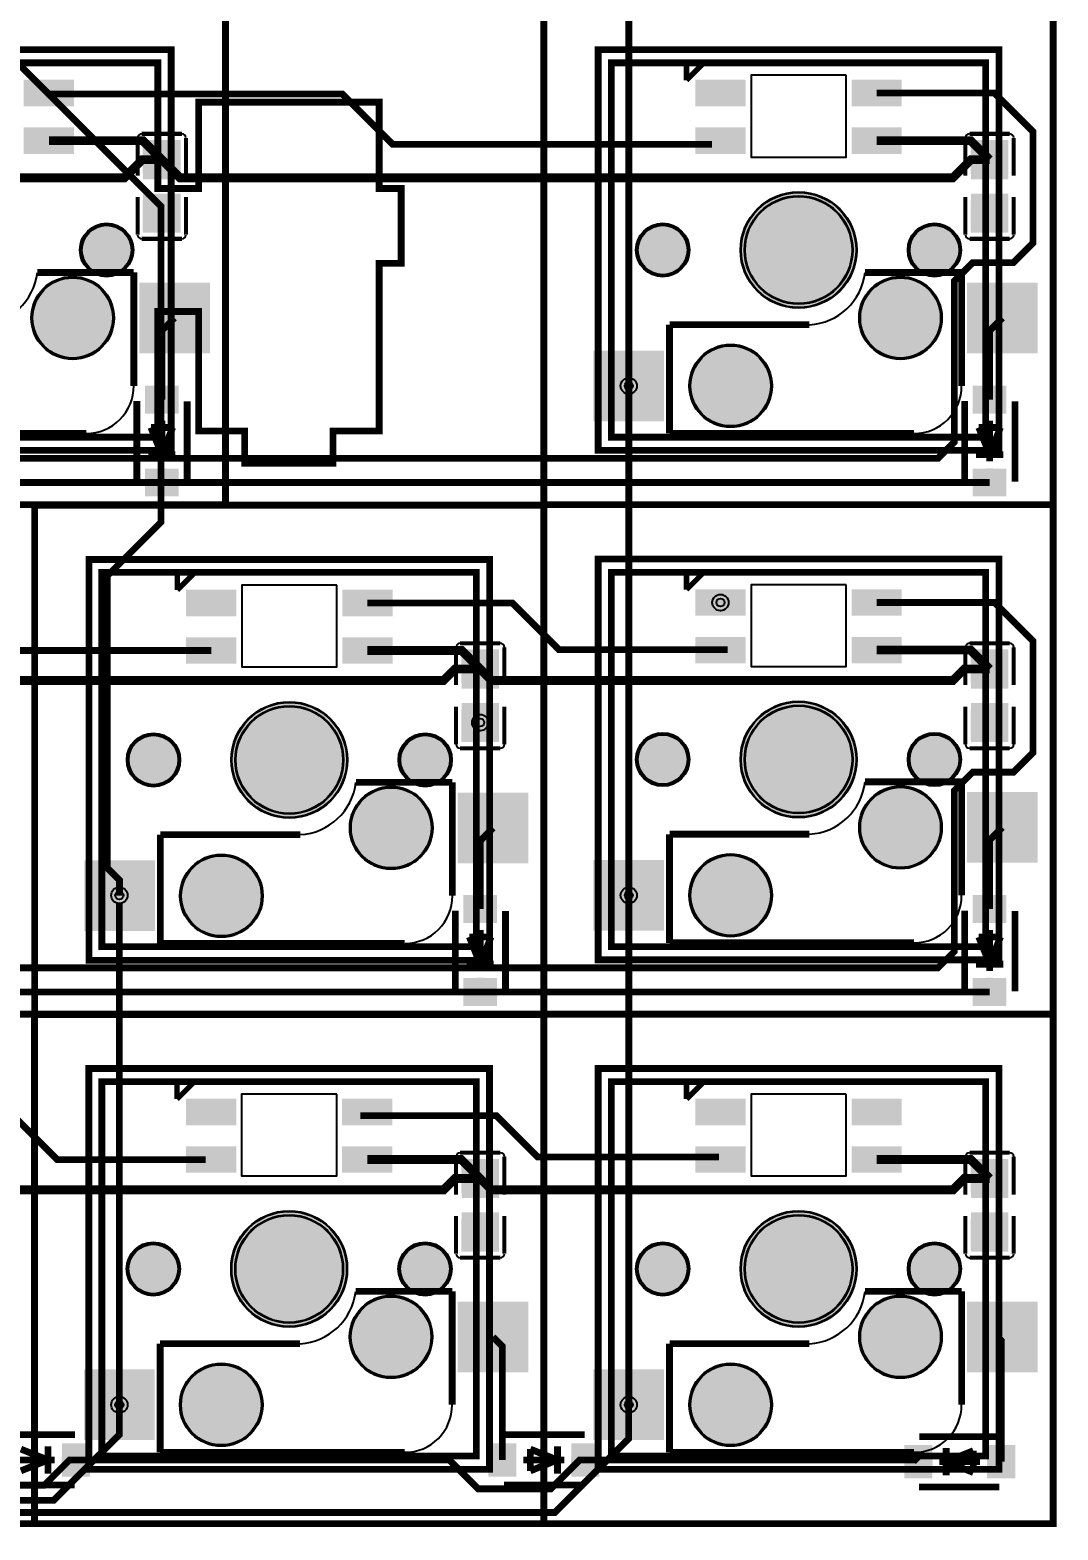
# Model space of a CAD drawing. Header units: millimetres. Extents: x 5 to 310, y -122 to -25.
# Drawn here: x 271.3 to 309.7, y -121.7 to -65.6 of the extents above; entities that cross this region are included whole.
import ezdxf

# ---------------------------------------------------------------- set-up
doc = ezdxf.new("R2010")
doc.units = ezdxf.units.MM
for name, color, linetype, true_color in [('BoardOutLine', 6, 'Continuous', 0xff00ff), ('BottomLayer', 5, 'Continuous', 0x0000ff), ('BottomPasteMaskLayer', 7, 'Continuous', 0x800000), ('BottomSilkLayer', 7, 'Continuous', 0x66cc33), ('BottomSolderMaskLayer', 7, 'Continuous', 0xaa00ff), ('Document', 7, 'Continuous', 0xffffff), ('Hole', 7, 'Continuous', 0x222222), ('Multi-Layer', 7, 'Continuous', 0xc0c0c0), ('TopLayer', 1, 'Continuous', 0xff0000), ('TopSilkLayer', 7, 'Continuous', 0xffcc00), ('TopSolderMaskLayer', 7, 'Continuous', 0x800080)]:
    doc.layers.add(name, color=color, linetype=linetype, true_color=true_color)

msp = doc.modelspace()

# ---------------------------------------------------------------- hatches: boundary and pattern name
at = {"layer": 'BottomLayer'}
for points in [[(271.12, -67.507), (272.898, -67.507), (272.898, -68.396), (271.12, -68.396)], [(296.234, -67.507), (298.012, -67.507), (298.012, -68.396), (296.234, -68.396)], [(302.077, -67.507), (303.855, -67.507), (303.855, -68.396), (302.077, -68.396)], [(271.12, -69.285), (272.898, -69.285), (272.898, -70.174), (271.12, -70.174)], [(296.234, -69.285), (298.012, -69.285), (298.012, -70.174), (296.234, -70.174)], [(302.077, -69.285), (303.855, -69.285), (303.855, -70.174), (302.077, -70.174)], [(276.906, -71.144), (275.556, -71.144), (275.556, -69.734), (276.906, -69.734)], [(307.863, -71.144), (306.513, -71.144), (306.513, -69.734), (307.863, -69.734)], [(276.906, -71.734), (275.556, -71.734), (275.556, -73.144), (276.906, -73.144)], [(307.863, -71.734), (306.513, -71.734), (306.513, -73.144), (307.863, -73.144)], [(275.438, -75.09), (277.978, -75.09), (277.978, -77.63), (275.438, -77.63)], [(306.395, -75.09), (308.935, -75.09), (308.935, -77.63), (306.395, -77.63)], [(292.424, -77.63), (294.964, -77.63), (294.964, -80.17), (292.424, -80.17)], [(276.831, -79.914), (276.831, -78.914), (275.631, -78.914), (275.631, -79.914)], [(307.788, -79.914), (307.788, -78.914), (306.588, -78.914), (306.588, -79.914)], [(276.831, -83.014), (276.831, -82.014), (275.631, -82.014), (275.631, -83.014)], [(307.788, -83.014), (307.788, -82.014), (306.588, -82.014), (306.588, -83.014)], [(277.191, -86.574), (278.969, -86.574), (278.969, -87.463), (277.191, -87.463)], [(283.033, -86.574), (284.811, -86.574), (284.811, -87.463), (283.033, -87.463)], [(296.234, -86.557), (298.012, -86.557), (298.012, -87.446), (296.234, -87.446)], [(302.077, -86.557), (303.855, -86.557), (303.855, -87.446), (302.077, -87.446)], [(277.191, -88.352), (278.969, -88.352), (278.969, -89.241), (277.191, -89.241)], [(283.033, -88.352), (284.811, -88.352), (284.811, -89.241), (283.033, -89.241)], [(296.234, -88.335), (298.012, -88.335), (298.012, -89.224), (296.234, -89.224)], [(302.077, -88.335), (303.855, -88.335), (303.855, -89.224), (302.077, -89.224)], [(288.813, -90.195), (287.463, -90.195), (287.463, -88.785), (288.813, -88.785)], [(307.863, -90.195), (306.513, -90.195), (306.513, -88.785), (307.863, -88.785)], [(288.813, -90.785), (287.463, -90.785), (287.463, -92.195), (288.813, -92.195)], [(307.863, -90.785), (306.513, -90.785), (306.513, -92.195), (307.863, -92.195)], [(287.351, -94.158), (289.891, -94.158), (289.891, -96.698), (287.351, -96.698)], [(306.395, -94.141), (308.935, -94.141), (308.935, -96.681), (306.395, -96.681)], [(273.381, -96.698), (275.921, -96.698), (275.921, -99.238), (273.381, -99.238)], [(292.424, -96.681), (294.964, -96.681), (294.964, -99.221), (292.424, -99.221)], [(288.738, -98.965), (288.738, -97.965), (287.538, -97.965), (287.538, -98.965)], [(307.788, -98.965), (307.788, -97.965), (306.588, -97.965), (306.588, -98.965)], [(288.738, -102.065), (288.738, -101.065), (287.538, -101.065), (287.538, -102.065)], [(307.788, -102.065), (307.788, -101.065), (306.588, -101.065), (306.588, -102.065)], [(277.184, -105.608), (278.962, -105.608), (278.962, -106.497), (277.184, -106.497)], [(283.026, -105.608), (284.804, -105.608), (284.804, -106.497), (283.026, -106.497)], [(296.234, -105.608), (298.012, -105.608), (298.012, -106.497), (296.234, -106.497)], [(302.077, -105.608), (303.855, -105.608), (303.855, -106.497), (302.077, -106.497)], [(277.184, -107.386), (278.962, -107.386), (278.962, -108.275), (277.184, -108.275)], [(283.026, -107.386), (284.804, -107.386), (284.804, -108.275), (283.026, -108.275)], [(296.234, -107.386), (298.012, -107.386), (298.012, -108.275), (296.234, -108.275)], [(302.077, -107.386), (303.855, -107.386), (303.855, -108.275), (302.077, -108.275)], [(288.813, -109.245), (287.463, -109.245), (287.463, -107.835), (288.813, -107.835)], [(307.863, -109.245), (306.513, -109.245), (306.513, -107.835), (307.863, -107.835)], [(288.813, -109.835), (287.463, -109.835), (287.463, -111.245), (288.813, -111.245)], [(307.863, -109.835), (306.513, -109.835), (306.513, -111.245), (307.863, -111.245)], [(287.344, -113.191), (289.884, -113.191), (289.884, -115.731), (287.344, -115.731)], [(306.395, -113.191), (308.935, -113.191), (308.935, -115.731), (306.395, -115.731)], [(273.374, -115.731), (275.914, -115.731), (275.914, -118.271), (273.374, -118.271)], [(292.424, -115.731), (294.964, -115.731), (294.964, -118.271), (292.424, -118.271)], [(273.519, -118.465), (272.519, -118.465), (272.519, -119.665), (273.519, -119.665)], [(289.469, -118.465), (288.469, -118.465), (288.469, -119.665), (289.469, -119.665)], [(292.569, -118.465), (291.569, -118.465), (291.569, -119.665), (292.569, -119.665)], [(304.021, -119.726), (305.021, -119.726), (305.021, -118.526), (304.021, -118.526)], [(307.121, -119.726), (308.121, -119.726), (308.121, -118.526), (307.121, -118.526)]]:
    msp.add_hatch(color=256, dxfattribs=at).paths.add_polyline_path(points)
at = {"layer": 'BottomPasteMaskLayer'}
for points in [[(271.12, -67.507), (272.898, -67.507), (272.898, -68.396), (271.12, -68.396)], [(296.234, -67.507), (298.012, -67.507), (298.012, -68.396), (296.234, -68.396)], [(302.077, -67.507), (303.855, -67.507), (303.855, -68.396), (302.077, -68.396)], [(271.12, -69.285), (272.898, -69.285), (272.898, -70.174), (271.12, -70.174)], [(296.234, -69.285), (298.012, -69.285), (298.012, -70.174), (296.234, -70.174)], [(302.077, -69.285), (303.855, -69.285), (303.855, -70.174), (302.077, -70.174)], [(276.851, -69.764), (275.571, -69.764), (275.521, -69.814), (275.521, -70.964), (275.571, -71.014), (275.981, -71.019), (275.981, -70.569), (276.431, -70.569), (276.431, -71.009), (276.851, -71.014), (276.901, -70.964), (276.901, -69.814)], [(307.808, -69.764), (306.528, -69.764), (306.478, -69.814), (306.478, -70.964), (306.528, -71.014), (306.938, -71.019), (306.938, -70.569), (307.388, -70.569), (307.388, -71.009), (307.808, -71.014), (307.858, -70.964), (307.858, -69.814)], [(276.851, -71.914), (276.431, -71.914), (276.431, -72.359), (275.981, -72.359), (275.981, -71.919), (275.571, -71.914), (275.521, -71.964), (275.521, -73.114), (275.571, -73.164), (276.851, -73.164), (276.901, -73.114), (276.901, -71.964)], [(307.808, -71.914), (307.388, -71.914), (307.388, -72.359), (306.938, -72.359), (306.938, -71.919), (306.528, -71.914), (306.478, -71.964), (306.478, -73.114), (306.528, -73.164), (307.808, -73.164), (307.858, -73.114), (307.858, -71.964)], [(275.438, -75.09), (277.978, -75.09), (277.978, -77.63), (275.438, -77.63)], [(306.395, -75.09), (308.935, -75.09), (308.935, -77.63), (306.395, -77.63)], [(292.424, -77.63), (294.964, -77.63), (294.964, -80.17), (292.424, -80.17)], [(276.831, -79.914), (276.831, -78.914), (275.631, -78.914), (275.631, -79.914)], [(307.788, -79.914), (307.788, -78.914), (306.588, -78.914), (306.588, -79.914)], [(276.831, -83.014), (276.831, -82.014), (275.631, -82.014), (275.631, -83.014)], [(307.788, -83.014), (307.788, -82.014), (306.588, -82.014), (306.588, -83.014)], [(277.191, -86.574), (278.969, -86.574), (278.969, -87.463), (277.191, -87.463)], [(283.033, -86.574), (284.811, -86.574), (284.811, -87.463), (283.033, -87.463)], [(296.234, -86.557), (298.012, -86.557), (298.012, -87.446), (296.234, -87.446)], [(302.077, -86.557), (303.855, -86.557), (303.855, -87.446), (302.077, -87.446)], [(277.191, -88.352), (278.969, -88.352), (278.969, -89.241), (277.191, -89.241)], [(283.033, -88.352), (284.811, -88.352), (284.811, -89.241), (283.033, -89.241)], [(296.234, -88.335), (298.012, -88.335), (298.012, -89.224), (296.234, -89.224)], [(302.077, -88.335), (303.855, -88.335), (303.855, -89.224), (302.077, -89.224)], [(288.758, -88.815), (287.478, -88.815), (287.428, -88.865), (287.428, -90.015), (287.478, -90.065), (287.888, -90.07), (287.888, -89.62), (288.338, -89.62), (288.338, -90.06), (288.758, -90.065), (288.808, -90.015), (288.808, -88.865)], [(307.808, -88.815), (306.528, -88.815), (306.478, -88.865), (306.478, -90.015), (306.528, -90.065), (306.938, -90.07), (306.938, -89.62), (307.388, -89.62), (307.388, -90.06), (307.808, -90.065), (307.858, -90.015), (307.858, -88.865)], [(288.758, -90.965), (288.338, -90.965), (288.338, -91.41), (287.888, -91.41), (287.888, -90.97), (287.478, -90.965), (287.428, -91.015), (287.428, -92.165), (287.478, -92.215), (288.758, -92.215), (288.808, -92.165), (288.808, -91.015)], [(307.808, -90.965), (307.388, -90.965), (307.388, -91.41), (306.938, -91.41), (306.938, -90.97), (306.528, -90.965), (306.478, -91.015), (306.478, -92.165), (306.528, -92.215), (307.808, -92.215), (307.858, -92.165), (307.858, -91.015)], [(287.351, -94.158), (289.891, -94.158), (289.891, -96.698), (287.351, -96.698)], [(306.395, -94.141), (308.935, -94.141), (308.935, -96.681), (306.395, -96.681)], [(273.381, -96.698), (275.921, -96.698), (275.921, -99.238), (273.381, -99.238)], [(292.424, -96.681), (294.964, -96.681), (294.964, -99.221), (292.424, -99.221)], [(288.738, -98.965), (288.738, -97.965), (287.538, -97.965), (287.538, -98.965)], [(307.788, -98.965), (307.788, -97.965), (306.588, -97.965), (306.588, -98.965)], [(288.738, -102.065), (288.738, -101.065), (287.538, -101.065), (287.538, -102.065)], [(307.788, -102.065), (307.788, -101.065), (306.588, -101.065), (306.588, -102.065)], [(277.184, -105.608), (278.962, -105.608), (278.962, -106.497), (277.184, -106.497)], [(283.026, -105.608), (284.804, -105.608), (284.804, -106.497), (283.026, -106.497)], [(296.234, -105.608), (298.012, -105.608), (298.012, -106.497), (296.234, -106.497)], [(302.077, -105.608), (303.855, -105.608), (303.855, -106.497), (302.077, -106.497)], [(277.184, -107.386), (278.962, -107.386), (278.962, -108.275), (277.184, -108.275)], [(283.026, -107.386), (284.804, -107.386), (284.804, -108.275), (283.026, -108.275)], [(296.234, -107.386), (298.012, -107.386), (298.012, -108.275), (296.234, -108.275)], [(302.077, -107.386), (303.855, -107.386), (303.855, -108.275), (302.077, -108.275)], [(288.758, -107.865), (287.478, -107.865), (287.428, -107.915), (287.428, -109.065), (287.478, -109.115), (287.888, -109.12), (287.888, -108.67), (288.338, -108.67), (288.338, -109.11), (288.758, -109.115), (288.808, -109.065), (288.808, -107.915)], [(307.808, -107.865), (306.528, -107.865), (306.478, -107.915), (306.478, -109.065), (306.528, -109.115), (306.938, -109.12), (306.938, -108.67), (307.388, -108.67), (307.388, -109.11), (307.808, -109.115), (307.858, -109.065), (307.858, -107.915)], [(288.758, -110.015), (288.338, -110.015), (288.338, -110.46), (287.888, -110.46), (287.888, -110.02), (287.478, -110.015), (287.428, -110.065), (287.428, -111.215), (287.478, -111.265), (288.758, -111.265), (288.808, -111.215), (288.808, -110.065)], [(307.808, -110.015), (307.388, -110.015), (307.388, -110.46), (306.938, -110.46), (306.938, -110.02), (306.528, -110.015), (306.478, -110.065), (306.478, -111.215), (306.528, -111.265), (307.808, -111.265), (307.858, -111.215), (307.858, -110.065)], [(287.344, -113.191), (289.884, -113.191), (289.884, -115.731), (287.344, -115.731)], [(306.395, -113.191), (308.935, -113.191), (308.935, -115.731), (306.395, -115.731)], [(273.374, -115.731), (275.914, -115.731), (275.914, -118.271), (273.374, -118.271)], [(292.424, -115.731), (294.964, -115.731), (294.964, -118.271), (292.424, -118.271)], [(273.519, -118.465), (272.519, -118.465), (272.519, -119.665), (273.519, -119.665)], [(289.469, -118.465), (288.469, -118.465), (288.469, -119.665), (289.469, -119.665)], [(292.569, -118.465), (291.569, -118.465), (291.569, -119.665), (292.569, -119.665)], [(304.021, -119.726), (305.021, -119.726), (305.021, -118.526), (304.021, -118.526)], [(307.121, -119.726), (308.121, -119.726), (308.121, -118.526), (307.121, -118.526)]]:
    msp.add_hatch(color=256, dxfattribs=at).paths.add_polyline_path(points)
at = {"layer": 'BottomSolderMaskLayer'}
for points in [[(271.069, -67.456), (272.948, -67.456), (272.948, -68.447), (271.069, -68.447)], [(296.184, -67.456), (298.063, -67.456), (298.063, -68.447), (296.184, -68.447)], [(302.026, -67.456), (303.905, -67.456), (303.905, -68.447), (302.026, -68.447)], [(271.069, -69.234), (272.948, -69.234), (272.948, -70.225), (271.069, -70.225)], [(296.184, -69.234), (298.063, -69.234), (298.063, -70.225), (296.184, -70.225)], [(302.026, -69.234), (303.905, -69.234), (303.905, -70.225), (302.026, -70.225)], [(276.931, -71.171), (275.532, -71.171), (275.532, -69.708), (276.931, -69.708)], [(307.888, -71.171), (306.489, -71.171), (306.489, -69.708), (307.888, -69.708)], [(276.931, -71.708), (275.532, -71.708), (275.532, -73.171), (276.931, -73.171)], [(297.869, -73.82, 1), (302.22, -73.82, 1)], [(307.888, -71.708), (306.489, -71.708), (306.489, -73.171), (307.888, -73.171)], [(273.167, -73.82, 1), (275.168, -73.82, 1)], [(293.964, -73.82, 1), (295.965, -73.82, 1)], [(304.124, -73.82, 1), (306.125, -73.82, 1)], [(271.347, -76.36, 1), (274.448, -76.36, 1)], [(275.387, -75.04), (278.028, -75.04), (278.028, -77.681), (275.387, -77.681)], [(302.304, -76.36, 1), (305.405, -76.36, 1)], [(306.344, -75.04), (308.985, -75.04), (308.985, -77.681), (306.344, -77.681)], [(295.954, -78.9, 1), (299.055, -78.9, 1)], [(292.374, -77.58), (295.015, -77.58), (295.015, -80.221), (292.374, -80.221)], [(276.862, -79.936), (276.862, -78.893), (275.601, -78.893), (275.601, -79.936)], [(307.819, -79.936), (307.819, -78.893), (306.558, -78.893), (306.558, -79.936)], [(276.862, -83.035), (276.862, -81.993), (275.601, -81.993), (275.601, -83.035)], [(307.819, -83.035), (307.819, -81.993), (306.558, -81.993), (306.558, -83.035)], [(277.14, -86.524), (279.02, -86.524), (279.02, -87.514), (277.14, -87.514)], [(282.982, -86.524), (284.862, -86.524), (284.862, -87.514), (282.982, -87.514)], [(296.184, -86.507), (298.063, -86.507), (298.063, -87.497), (296.184, -87.497)], [(302.026, -86.507), (303.905, -86.507), (303.905, -87.497), (302.026, -87.497)], [(277.14, -88.302), (279.02, -88.302), (279.02, -89.292), (277.14, -89.292)], [(282.982, -88.302), (284.862, -88.302), (284.862, -89.292), (282.982, -89.292)], [(296.184, -88.285), (298.063, -88.285), (298.063, -89.275), (296.184, -89.275)], [(302.026, -88.285), (303.905, -88.285), (303.905, -89.275), (302.026, -89.275)], [(288.837, -90.221), (287.439, -90.221), (287.439, -88.758), (288.837, -88.758)], [(307.888, -90.221), (306.489, -90.221), (306.489, -88.758), (307.888, -88.758)], [(278.825, -92.888, 1), (283.176, -92.888, 1)], [(288.837, -90.758), (287.439, -90.758), (287.439, -92.221), (288.837, -92.221)], [(297.869, -92.871, 1), (302.22, -92.871, 1)], [(307.888, -90.758), (306.489, -90.758), (306.489, -92.221), (307.888, -92.221)], [(274.92, -92.888, 1), (276.921, -92.888, 1)], [(285.08, -92.888, 1), (287.081, -92.888, 1)], [(293.964, -92.871, 1), (295.965, -92.871, 1)], [(304.124, -92.871, 1), (306.125, -92.871, 1)], [(283.26, -95.428, 1), (286.361, -95.428, 1)], [(287.3, -94.107), (289.942, -94.107), (289.942, -96.749), (287.3, -96.749)], [(302.304, -95.411, 1), (305.405, -95.411, 1)], [(306.344, -94.09), (308.985, -94.09), (308.985, -96.732), (306.344, -96.732)], [(276.91, -97.968, 1), (280.011, -97.968, 1)], [(295.954, -97.951, 1), (299.055, -97.951, 1)], [(273.33, -96.647), (275.972, -96.647), (275.972, -99.289), (273.33, -99.289)], [(292.374, -96.63), (295.015, -96.63), (295.015, -99.272), (292.374, -99.272)], [(288.768, -98.986), (288.768, -97.944), (287.507, -97.944), (287.507, -98.986)], [(307.819, -98.986), (307.819, -97.944), (306.558, -97.944), (306.558, -98.986)], [(288.768, -102.086), (288.768, -101.044), (287.507, -101.044), (287.507, -102.086)], [(307.819, -102.086), (307.819, -101.044), (306.558, -101.044), (306.558, -102.086)], [(277.133, -105.557), (279.013, -105.557), (279.013, -106.548), (277.133, -106.548)], [(282.975, -105.557), (284.855, -105.557), (284.855, -106.548), (282.975, -106.548)], [(296.184, -105.557), (298.063, -105.557), (298.063, -106.548), (296.184, -106.548)], [(302.026, -105.557), (303.905, -105.557), (303.905, -106.548), (302.026, -106.548)], [(277.133, -107.335), (279.013, -107.335), (279.013, -108.326), (277.133, -108.326)], [(282.975, -107.335), (284.855, -107.335), (284.855, -108.326), (282.975, -108.326)], [(296.184, -107.335), (298.063, -107.335), (298.063, -108.326), (296.184, -108.326)], [(302.026, -107.335), (303.905, -107.335), (303.905, -108.326), (302.026, -108.326)], [(288.837, -109.272), (287.439, -109.272), (287.439, -107.808), (288.837, -107.808)], [(307.888, -109.272), (306.489, -109.272), (306.489, -107.808), (307.888, -107.808)], [(278.819, -111.921, 1), (283.17, -111.921, 1)], [(288.837, -109.809), (287.439, -109.809), (287.439, -111.272), (288.837, -111.272)], [(297.869, -111.921, 1), (302.22, -111.921, 1)], [(307.888, -109.809), (306.489, -109.809), (306.489, -111.272), (307.888, -111.272)], [(274.914, -111.921, 1), (276.915, -111.921, 1)], [(285.074, -111.921, 1), (287.075, -111.921, 1)], [(293.964, -111.921, 1), (295.965, -111.921, 1)], [(304.124, -111.921, 1), (306.125, -111.921, 1)], [(283.254, -114.461, 1), (286.355, -114.461, 1)], [(287.293, -113.141), (289.935, -113.141), (289.935, -115.782), (287.293, -115.782)], [(302.304, -114.461, 1), (305.405, -114.461, 1)], [(306.344, -113.141), (308.985, -113.141), (308.985, -115.782), (306.344, -115.782)], [(276.904, -117.001, 1), (280.005, -117.001, 1)], [(295.954, -117.001, 1), (299.055, -117.001, 1)], [(273.323, -115.681), (275.965, -115.681), (275.965, -118.322), (273.323, -118.322)], [(292.374, -115.681), (295.015, -115.681), (295.015, -118.322), (292.374, -118.322)], [(273.544, -118.44), (272.493, -118.44), (272.493, -119.691), (273.544, -119.691)], [(289.495, -118.44), (288.444, -118.44), (288.444, -119.691), (289.495, -119.691)], [(292.595, -118.44), (291.544, -118.44), (291.544, -119.691), (292.595, -119.691)], [(303.995, -119.752), (305.046, -119.752), (305.046, -118.501), (303.995, -118.501)], [(307.095, -119.752), (308.146, -119.752), (308.146, -118.501), (307.095, -118.501)]]:
    msp.add_hatch(color=256, dxfattribs=at).paths.add_polyline_path(points)
at = {"layer": 'Document'}
for points in [[(276.358, -79.821), (276.358, -78.932), (276.104, -78.932), (276.104, -79.821)], [(307.315, -79.821), (307.315, -78.932), (307.061, -78.932), (307.061, -79.821)], [(275.795, -79.493), (276.684, -79.493), (276.684, -79.239), (275.795, -79.239)], [(306.752, -79.493), (307.641, -79.493), (307.641, -79.239), (306.752, -79.239)], [(276.358, -82.869), (276.358, -81.98), (276.104, -81.98), (276.104, -82.869)], [(307.315, -82.869), (307.315, -81.98), (307.061, -81.98), (307.061, -82.869)], [(288.265, -98.872), (288.265, -97.983), (288.011, -97.983), (288.011, -98.872)], [(307.315, -98.872), (307.315, -97.983), (307.061, -97.983), (307.061, -98.872)], [(287.702, -98.543), (288.591, -98.543), (288.591, -98.289), (287.702, -98.289)], [(306.752, -98.543), (307.641, -98.543), (307.641, -98.289), (306.752, -98.289)], [(288.265, -101.92), (288.265, -101.031), (288.011, -101.031), (288.011, -101.92)], [(307.315, -101.92), (307.315, -101.031), (307.061, -101.031), (307.061, -101.92)], [(289.048, -119.502), (289.048, -118.613), (288.794, -118.613), (288.794, -119.502)], [(307.542, -118.69), (307.542, -119.579), (307.796, -119.579), (307.796, -118.69)], [(273.374, -118.938), (272.485, -118.938), (272.485, -119.192), (273.374, -119.192)], [(289.376, -118.938), (288.487, -118.938), (288.487, -119.192), (289.376, -119.192)], [(292.424, -118.938), (291.535, -118.938), (291.535, -119.192), (292.424, -119.192)], [(304.166, -119.253), (305.055, -119.253), (305.055, -118.999), (304.166, -118.999)], [(307.214, -119.253), (308.103, -119.253), (308.103, -118.999), (307.214, -118.999)]]:
    msp.add_hatch(color=256, dxfattribs=at).paths.add_polyline_path(points)
at = {"layer": 'Multi-Layer'}
for points in [[(297.894, -73.82, 1), (302.194, -73.82, 1)], [(273.193, -73.82, 1), (275.143, -73.82, 1)], [(293.989, -73.82, 1), (295.939, -73.82, 1)], [(304.149, -73.82, 1), (306.099, -73.82, 1)], [(271.373, -76.36, 1), (274.423, -76.36, 1)], [(302.329, -76.36, 1), (305.379, -76.36, 1)], [(295.979, -78.9, 1), (299.029, -78.9, 1)], [(278.851, -92.888, 1), (283.151, -92.888, 1)], [(297.894, -92.871, 1), (302.194, -92.871, 1)], [(274.946, -92.888, 1), (276.896, -92.888, 1)], [(285.106, -92.888, 1), (287.056, -92.888, 1)], [(293.989, -92.871, 1), (295.939, -92.871, 1)], [(304.149, -92.871, 1), (306.099, -92.871, 1)], [(283.286, -95.428, 1), (286.336, -95.428, 1)], [(302.329, -95.411, 1), (305.379, -95.411, 1)], [(276.936, -97.968, 1), (279.986, -97.968, 1)], [(295.979, -97.951, 1), (299.029, -97.951, 1)], [(278.844, -111.921, 1), (283.144, -111.921, 1)], [(297.894, -111.921, 1), (302.194, -111.921, 1)], [(274.939, -111.921, 1), (276.889, -111.921, 1)], [(285.099, -111.921, 1), (287.049, -111.921, 1)], [(293.989, -111.921, 1), (295.939, -111.921, 1)], [(304.149, -111.921, 1), (306.099, -111.921, 1)], [(283.279, -114.461, 1), (286.329, -114.461, 1)], [(302.329, -114.461, 1), (305.379, -114.461, 1)], [(276.929, -117.001, 1), (279.979, -117.001, 1)], [(295.979, -117.001, 1), (299.029, -117.001, 1)]]:
    msp.add_hatch(color=256, dxfattribs=at).paths.add_polyline_path(points)
at = {"layer": 'TopSolderMaskLayer'}
for points in [[(297.869, -73.82, 1), (302.22, -73.82, 1)], [(273.167, -73.82, 1), (275.168, -73.82, 1)], [(293.964, -73.82, 1), (295.965, -73.82, 1)], [(304.124, -73.82, 1), (306.125, -73.82, 1)], [(271.347, -76.36, 1), (274.448, -76.36, 1)], [(302.304, -76.36, 1), (305.405, -76.36, 1)], [(295.954, -78.9, 1), (299.055, -78.9, 1)], [(278.825, -92.888, 1), (283.176, -92.888, 1)], [(297.869, -92.871, 1), (302.22, -92.871, 1)], [(274.92, -92.888, 1), (276.921, -92.888, 1)], [(285.08, -92.888, 1), (287.081, -92.888, 1)], [(293.964, -92.871, 1), (295.965, -92.871, 1)], [(304.124, -92.871, 1), (306.125, -92.871, 1)], [(283.26, -95.428, 1), (286.361, -95.428, 1)], [(302.304, -95.411, 1), (305.405, -95.411, 1)], [(276.91, -97.968, 1), (280.011, -97.968, 1)], [(295.954, -97.951, 1), (299.055, -97.951, 1)], [(278.819, -111.921, 1), (283.17, -111.921, 1)], [(297.869, -111.921, 1), (302.22, -111.921, 1)], [(274.914, -111.921, 1), (276.915, -111.921, 1)], [(285.074, -111.921, 1), (287.075, -111.921, 1)], [(293.964, -111.921, 1), (295.965, -111.921, 1)], [(304.124, -111.921, 1), (306.125, -111.921, 1)], [(283.254, -114.461, 1), (286.355, -114.461, 1)], [(302.304, -114.461, 1), (305.405, -114.461, 1)], [(276.904, -117.001, 1), (280.005, -117.001, 1)], [(295.954, -117.001, 1), (299.055, -117.001, 1)]]:
    msp.add_hatch(color=256, dxfattribs=at).paths.add_polyline_path(points)

# ---------------------------------------------------------------- linework, layer by layer
at = {"layer": 'BoardOutLine', "const_width": 0.254}
msp.add_lwpolyline([(4.766, -26.196), (309.566, -26.196), (309.566, -121.445), (4.766, -121.445), (4.766, -26.196)], close=True, dxfattribs=at)
at = {"layer": 'BottomLayer'}
for points, const_width in [([(296.812, -69.868), (284.864, -69.868), (282.982, -67.986), (271.928, -67.986)], 0.254), ([(302.964, -67.951), (307.371, -67.951), (308.814, -69.394), (308.814, -73.559), (308.077, -74.296), (306.553, -74.296), (305.867, -74.982), (305.867, -81.002), (305.258, -81.611), (280.696, -81.611)], 0.254), ([(276.231, -70.439), (275.522, -69.729), (272.009, -69.729)], 0.33), ([(307.188, -70.439), (306.479, -69.729), (302.965, -69.729)], 0.33), ([(245.274, -70.439), (245.955, -71.12), (274.829, -71.12), (275.509, -70.439), (276.231, -70.439)], 0.33), ([(276.231, -70.439), (276.912, -71.12), (305.817, -71.12), (306.498, -70.439), (307.188, -70.439)], 0.33), ([(276.708, -76.36), (276.231, -76.837), (276.231, -79.415)], 0.254), ([(307.664, -76.36), (307.188, -76.836), (307.188, -79.415)], 0.254), ([(280.696, -81.611), (280.696, -81.611), (22.454, -81.611)], 0.254), ([(28.576, -82.514), (28.576, -82.514), (307.188, -82.514)], 0.254), ([(302.964, -87.002), (307.371, -87.002), (308.814, -88.444), (308.814, -92.61), (308.077, -93.346), (306.553, -93.346), (305.867, -94.032), (305.867, -100.052), (305.258, -100.662), (280.696, -100.662)], 0.254), ([(297.389, -88.766), (291.087, -88.766), (289.341, -87.019), (283.922, -87.019)], 0.254), ([(278.08, -88.797), (267.789, -88.797), (266.109, -87.117), (257.689, -87.117)], 0.254), ([(307.188, -89.49), (306.479, -88.78), (302.965, -88.78)], 0.33), ([(288.138, -89.49), (287.445, -88.797), (283.922, -88.797)], 0.33), ([(261.944, -89.49), (262.37, -89.916), (286.767, -89.916), (287.193, -89.49), (288.138, -89.49)], 0.33), ([(288.138, -89.49), (288.564, -89.916), (305.817, -89.916), (306.243, -89.49), (307.188, -89.49)], 0.33), ([(288.621, -95.428), (288.138, -95.911), (288.138, -98.465)], 0.254), ([(307.664, -95.411), (307.188, -95.887), (307.188, -98.465)], 0.254), ([(280.696, -100.66), (12.723, -100.66), (10.592, -102.794), (10.592, -106.604), (11.862, -107.874), (11.905, -107.831), (13.749, -107.831)], 0.254), ([(307.188, -101.565), (307.188, -101.565), (33.338, -101.565)], 0.254), ([(277.871, -107.833), (272.322, -107.833), (270.676, -106.187), (264.89, -106.187)], 0.254), ([(297.064, -107.739), (290.29, -107.739), (288.738, -106.187), (283.658, -106.187)], 0.254), ([(288.138, -108.54), (287.428, -107.83), (283.915, -107.83)], 0.33), ([(307.188, -108.54), (306.479, -107.83), (302.965, -107.83)], 0.33), ([(269.088, -108.54), (269.514, -108.966), (286.767, -108.966), (287.193, -108.54), (288.138, -108.54)], 0.33), ([(288.138, -108.54), (288.564, -108.966), (305.817, -108.966), (306.243, -108.54), (307.188, -108.54)], 0.33), ([(288.614, -114.461), (288.969, -114.816), (288.969, -119.065)], 0.254), ([(307.664, -114.461), (307.62, -114.505), (307.62, -119.126)], 0.254), ([(269.088, -120.015), (271.831, -120.015), (272.781, -119.065), (273.02, -119.065)], 0.254), ([(273.019, -119.065), (286.985, -119.065), (288.062, -120.142), (290.78, -120.142), (291.857, -119.065), (292.069, -119.065)], 0.254), ([(304.521, -119.126), (304.46, -119.065), (292.069, -119.065)], 0.254)]:
    msp.add_lwpolyline(points, dxfattribs=dict(at, const_width=const_width))
at = {"layer": 'BottomSilkLayer'}
for points, const_width in [([(295.853, -67.47), (295.853, -67.47), (296.488, -66.835)], 0.2), ([(295.853, -66.835), (295.853, -66.835), (296.488, -66.835)], 0.2), ([(295.853, -67.47), (295.853, -67.47), (295.853, -66.835)], 0.2), ([(275.328, -69.628), (275.328, -69.628), (275.328, -71.038)], 0.152), ([(276.983, -69.476), (276.983, -69.476), (275.48, -69.476)], 0.152), ([(277.135, -71.038), (277.135, -71.038), (277.135, -69.628)], 0.152), ([(306.285, -69.628), (306.285, -69.628), (306.285, -71.038)], 0.152), ([(307.94, -69.476), (307.94, -69.476), (306.437, -69.476)], 0.152), ([(308.092, -71.038), (308.092, -71.038), (308.092, -69.628)], 0.152), ([(275.328, -73.25), (275.328, -73.25), (275.328, -71.84)], 0.152), ([(277.135, -71.84), (277.135, -71.84), (277.135, -73.25)], 0.152), ([(306.285, -73.25), (306.285, -73.25), (306.285, -71.84)], 0.152), ([(308.092, -71.84), (308.092, -71.84), (308.092, -73.25)], 0.152), ([(276.983, -73.403), (276.983, -73.403), (275.48, -73.403)], 0.152), ([(307.94, -73.403), (307.94, -73.403), (306.437, -73.403)], 0.152), ([(275.298, -82.471), (275.298, -82.471), (275.298, -79.471)], 0.254), ([(277.178, -82.484), (277.178, -82.484), (277.178, -79.484)], 0.254), ([(306.255, -82.471), (306.255, -82.471), (306.255, -79.471)], 0.254), ([(308.135, -82.484), (308.135, -82.484), (308.135, -79.484)], 0.254), ([(276.231, -81.726), (276.231, -81.726), (276.231, -80.202)], 0.254), ([(307.188, -81.726), (307.188, -81.726), (307.188, -80.202)], 0.254), ([(275.825, -80.456), (275.825, -80.456), (276.231, -81.472)], 0.254), ([(276.638, -80.456), (276.638, -80.456), (275.825, -80.456)], 0.254), ([(276.231, -81.472), (276.231, -81.472), (276.638, -80.456)], 0.254), ([(306.782, -80.456), (306.782, -80.456), (307.188, -81.472)], 0.254), ([(307.595, -80.456), (307.595, -80.456), (306.782, -80.456)], 0.254), ([(307.188, -81.472), (307.188, -81.472), (307.595, -80.456)], 0.254), ([(276.739, -81.472), (276.739, -81.472), (275.723, -81.472)], 0.254), ([(307.696, -81.472), (307.696, -81.472), (306.68, -81.472)], 0.254), ([(276.81, -86.538), (276.81, -86.538), (277.445, -85.903)], 0.2), ([(276.81, -85.903), (276.81, -85.903), (277.445, -85.903)], 0.2), ([(276.81, -86.538), (276.81, -86.538), (276.81, -85.903)], 0.2), ([(295.853, -86.521), (295.853, -86.521), (296.488, -85.886)], 0.2), ([(295.853, -85.886), (295.853, -85.886), (296.488, -85.886)], 0.2), ([(295.853, -86.521), (295.853, -86.521), (295.853, -85.886)], 0.2), ([(287.234, -88.678), (287.234, -88.678), (287.234, -90.088)], 0.152), ([(288.889, -88.526), (288.889, -88.526), (287.387, -88.526)], 0.152), ([(289.042, -90.088), (289.042, -90.088), (289.042, -88.678)], 0.152), ([(306.285, -88.678), (306.285, -88.678), (306.285, -90.088)], 0.152), ([(307.94, -88.526), (307.94, -88.526), (306.437, -88.526)], 0.152), ([(308.092, -90.088), (308.092, -90.088), (308.092, -88.678)], 0.152), ([(287.234, -92.301), (287.234, -92.301), (287.234, -90.891)], 0.152), ([(289.042, -90.891), (289.042, -90.891), (289.042, -92.301)], 0.152), ([(306.285, -92.301), (306.285, -92.301), (306.285, -90.891)], 0.152), ([(308.092, -90.891), (308.092, -90.891), (308.092, -92.301)], 0.152), ([(288.889, -92.453), (288.889, -92.453), (287.387, -92.453)], 0.152), ([(307.94, -92.453), (307.94, -92.453), (306.437, -92.453)], 0.152), ([(287.205, -101.522), (287.205, -101.522), (287.205, -98.522)], 0.254), ([(289.085, -101.535), (289.085, -101.535), (289.085, -98.535)], 0.254), ([(306.255, -101.522), (306.255, -101.522), (306.255, -98.522)], 0.254), ([(308.135, -101.535), (308.135, -101.535), (308.135, -98.535)], 0.254), ([(288.138, -100.777), (288.138, -100.777), (288.138, -99.253)], 0.254), ([(307.188, -100.777), (307.188, -100.777), (307.188, -99.253)], 0.254), ([(287.732, -99.507), (287.732, -99.507), (288.138, -100.523)], 0.254), ([(288.544, -99.507), (288.544, -99.507), (287.732, -99.507)], 0.254), ([(288.138, -100.523), (288.138, -100.523), (288.544, -99.507)], 0.254), ([(306.782, -99.507), (306.782, -99.507), (307.188, -100.523)], 0.254), ([(307.595, -99.507), (307.595, -99.507), (306.782, -99.507)], 0.254), ([(307.188, -100.523), (307.188, -100.523), (307.595, -99.507)], 0.254), ([(288.646, -100.523), (288.646, -100.523), (287.63, -100.523)], 0.254), ([(307.696, -100.523), (307.696, -100.523), (306.68, -100.523)], 0.254), ([(276.803, -105.571), (276.803, -105.571), (277.438, -104.936)], 0.2), ([(276.803, -104.936), (276.803, -104.936), (277.438, -104.936)], 0.2), ([(276.803, -105.571), (276.803, -105.571), (276.803, -104.936)], 0.2), ([(295.853, -105.571), (295.853, -105.571), (296.488, -104.936)], 0.2), ([(295.853, -104.936), (295.853, -104.936), (296.488, -104.936)], 0.2), ([(295.853, -105.571), (295.853, -105.571), (295.853, -104.936)], 0.2), ([(287.234, -107.729), (287.234, -107.729), (287.234, -109.139)], 0.152), ([(288.889, -107.576), (288.889, -107.576), (287.387, -107.576)], 0.152), ([(289.042, -109.139), (289.042, -109.139), (289.042, -107.729)], 0.152), ([(306.285, -107.729), (306.285, -107.729), (306.285, -109.139)], 0.152), ([(307.94, -107.576), (307.94, -107.576), (306.437, -107.576)], 0.152), ([(308.092, -109.139), (308.092, -109.139), (308.092, -107.729)], 0.152), ([(287.234, -111.351), (287.234, -111.351), (287.234, -109.941)], 0.152), ([(289.042, -109.941), (289.042, -109.941), (289.042, -111.351)], 0.152), ([(306.285, -111.351), (306.285, -111.351), (306.285, -109.941)], 0.152), ([(308.092, -109.941), (308.092, -109.941), (308.092, -111.351)], 0.152), ([(288.889, -111.504), (288.889, -111.504), (287.387, -111.504)], 0.152), ([(307.94, -111.504), (307.94, -111.504), (306.437, -111.504)], 0.152), ([(272.989, -118.119), (272.989, -118.119), (269.989, -118.119)], 0.254), ([(292.039, -118.119), (292.039, -118.119), (289.039, -118.119)], 0.254), ([(304.564, -118.193), (304.564, -118.193), (307.564, -118.193)], 0.254), ([(271.977, -119.065), (271.977, -119.065), (270.961, -118.659)], 0.254), ([(271.977, -118.557), (271.977, -118.557), (271.977, -119.573)], 0.254), ([(290.011, -118.659), (290.011, -118.659), (290.011, -119.472)], 0.254), ([(291.027, -119.065), (291.027, -119.065), (290.011, -118.659)], 0.254), ([(291.027, -118.557), (291.027, -118.557), (291.027, -119.573)], 0.254), ([(305.563, -119.634), (305.563, -119.634), (305.563, -118.618)], 0.254), ([(306.579, -118.72), (306.579, -118.72), (305.563, -119.126)], 0.254), ([(306.579, -119.533), (306.579, -119.533), (306.579, -118.72)], 0.254), ([(272.231, -119.065), (272.231, -119.065), (270.707, -119.065)], 0.254), ([(270.961, -119.472), (270.961, -119.472), (271.977, -119.065)], 0.254), ([(291.281, -119.065), (291.281, -119.065), (289.757, -119.065)], 0.254), ([(290.011, -119.472), (290.011, -119.472), (291.027, -119.065)], 0.254), ([(305.309, -119.126), (305.309, -119.126), (306.833, -119.126)], 0.254), ([(305.563, -119.126), (305.563, -119.126), (306.579, -119.533)], 0.254), ([(272.976, -119.998), (272.976, -119.998), (269.976, -119.998)], 0.254), ([(292.026, -119.998), (292.026, -119.998), (289.026, -119.998)], 0.254), ([(304.551, -120.073), (304.551, -120.073), (307.551, -120.073)], 0.254)]:
    msp.add_lwpolyline(points, dxfattribs=dict(at, const_width=const_width))
for centre, start, end in [((275.48, -69.628), 90, 180), ((276.983, -69.628), 0, 90), ((306.437, -69.628), 90, 180), ((307.94, -69.628), 0, 90), ((275.48, -73.25), 180, 270), ((276.983, -73.25), 270, 0), ((306.437, -73.25), 180, 270), ((307.94, -73.25), 270, 0), ((287.387, -88.678), 90, 180), ((288.889, -88.678), 0, 90), ((306.437, -88.678), 90, 180), ((307.94, -88.678), 0, 90), ((287.387, -92.301), 180, 270), ((288.889, -92.301), 270, 0), ((306.437, -92.301), 180, 270), ((307.94, -92.301), 270, 0), ((287.387, -107.729), 90, 180), ((288.889, -107.729), 0, 90), ((306.437, -107.729), 90, 180), ((307.94, -107.729), 0, 90), ((287.387, -111.351), 180, 270), ((288.889, -111.351), 270, 0), ((306.437, -111.351), 180, 270), ((307.94, -111.351), 270, 0)]:
    msp.add_arc(centre, 0.152, start, end, dxfattribs=at)
at = {"layer": 'BottomSolderMaskLayer'}
for centre, radius in [((300.044, -73.82), 2.175), ((300.045, -73.82), 2.024), ((274.168, -73.82), 1), ((274.168, -73.82), 0.949), ((294.964, -73.82), 1), ((294.964, -73.82), 0.949), ((305.124, -73.82), 1), ((305.125, -73.82), 0.949), ((272.898, -76.36), 1.55), ((272.898, -76.36), 1.525), ((303.854, -76.36), 1.55), ((303.855, -76.36), 1.525), ((297.504, -78.9), 1.55), ((297.504, -78.9), 1.525), ((281.001, -92.888), 2.175), ((281.001, -92.888), 2.024), ((300.044, -92.871), 2.175), ((300.045, -92.871), 2.024), ((275.921, -92.888), 1), ((275.921, -92.888), 0.949), ((286.081, -92.888), 1), ((286.081, -92.888), 0.949), ((294.964, -92.871), 1), ((294.964, -92.871), 0.949), ((305.124, -92.871), 1), ((305.125, -92.871), 0.949), ((284.811, -95.428), 1.55), ((284.811, -95.428), 1.525), ((303.854, -95.411), 1.55), ((303.855, -95.411), 1.525), ((278.461, -97.968), 1.55), ((278.461, -97.968), 1.525), ((297.504, -97.951), 1.55), ((297.504, -97.951), 1.525), ((280.994, -111.921), 2.175), ((280.994, -111.921), 2.024), ((300.044, -111.921), 2.175), ((300.045, -111.921), 2.024), ((275.914, -111.921), 1), ((275.914, -111.921), 0.949), ((286.074, -111.921), 1), ((286.074, -111.921), 0.949), ((294.964, -111.921), 1), ((294.964, -111.921), 0.949), ((305.124, -111.921), 1), ((305.125, -111.921), 0.949), ((284.804, -114.461), 1.55), ((284.804, -114.461), 1.525), ((303.854, -114.461), 1.55), ((303.855, -114.461), 1.525), ((278.454, -117.001), 1.55), ((278.454, -117.001), 1.525), ((297.504, -117.001), 1.55), ((297.504, -117.001), 1.525)]:
    msp.add_circle(centre, radius, dxfattribs=at)
at = {"layer": 'Document', "const_width": 0.254}
for points in [[(278.613, -83.345), (259.563, -83.345), (259.563, -64.295), (278.613, -64.295)], [(278.613, -64.295), (278.613, -64.295), (278.613, -83.345)], [(309.57, -83.345), (290.519, -83.345), (290.519, -64.295), (309.57, -64.295)], [(309.57, -64.295), (309.57, -64.295), (309.57, -83.345)], [(271.577, -74.659), (271.577, -74.659), (275.184, -74.659)], [(275.184, -74.659), (275.184, -74.659), (275.184, -78.9)], [(302.534, -74.659), (302.534, -74.659), (306.141, -74.659)], [(306.141, -74.659), (306.141, -74.659), (306.141, -78.9)], [(295.218, -76.614), (295.218, -76.614), (295.218, -80.678)], [(295.218, -76.614), (295.218, -76.614), (300.451, -76.614)], [(273.406, -80.678), (273.406, -80.678), (264.262, -80.678)], [(304.363, -80.678), (304.363, -80.678), (295.219, -80.678)], [(290.526, -102.413), (271.476, -102.413), (271.476, -83.363), (290.526, -83.363)], [(309.57, -102.396), (290.519, -102.396), (290.519, -83.346), (309.57, -83.346)], [(290.526, -83.363), (290.526, -83.363), (290.526, -102.413)], [(309.57, -83.346), (309.57, -83.346), (309.57, -102.396)], [(283.49, -93.726), (283.49, -93.726), (287.097, -93.726)], [(287.097, -93.726), (287.097, -93.726), (287.097, -97.968)], [(302.534, -93.709), (302.534, -93.709), (306.141, -93.709)], [(306.141, -93.709), (306.141, -93.709), (306.141, -97.951)], [(276.175, -95.682), (276.175, -95.682), (276.175, -99.746)], [(276.175, -95.682), (276.175, -95.682), (281.407, -95.682)], [(295.218, -95.665), (295.218, -95.665), (295.218, -99.729)], [(295.218, -95.665), (295.218, -95.665), (300.451, -95.665)], [(285.319, -99.746), (285.319, -99.746), (276.175, -99.746)], [(304.363, -99.729), (304.363, -99.729), (295.219, -99.729)], [(271.469, -121.446), (252.419, -121.446), (252.419, -102.396), (271.469, -102.396)], [(290.519, -121.446), (271.469, -121.446), (271.469, -102.396), (290.519, -102.396)], [(271.469, -102.396), (271.469, -102.396), (271.469, -121.446)], [(309.57, -121.446), (290.519, -121.446), (290.519, -102.396), (309.57, -102.396)], [(290.519, -102.396), (290.519, -102.396), (290.519, -121.446)], [(309.57, -102.396), (309.57, -102.396), (309.57, -121.446)], [(283.483, -112.759), (283.483, -112.759), (287.09, -112.759)], [(287.09, -112.759), (287.09, -112.759), (287.09, -117.001)], [(302.534, -112.759), (302.534, -112.759), (306.141, -112.759)], [(306.141, -112.759), (306.141, -112.759), (306.141, -117.001)], [(276.168, -114.715), (276.168, -114.715), (276.168, -118.779)], [(276.168, -114.715), (276.168, -114.715), (281.4, -114.715)], [(295.218, -114.715), (295.218, -114.715), (295.218, -118.779)], [(295.218, -114.715), (295.218, -114.715), (300.451, -114.715)], [(285.312, -118.779), (285.312, -118.779), (276.168, -118.779)], [(304.363, -118.779), (304.363, -118.779), (295.219, -118.779)]]:
    msp.add_lwpolyline(points, dxfattribs=at)
for points in [[(276.581, -81.313), (276.581, -66.327), (261.595, -66.327), (261.595, -81.313), (276.581, -81.313)], [(307.538, -81.313), (307.538, -66.327), (292.551, -66.327), (292.551, -81.313), (307.538, -81.313)], [(307.538, -100.364), (307.538, -85.378), (292.551, -85.378), (292.551, -100.364), (307.538, -100.364)], [(288.494, -100.381), (288.494, -85.395), (273.508, -85.395), (273.508, -100.381), (288.494, -100.381)], [(288.487, -119.414), (288.487, -104.428), (273.501, -104.428), (273.501, -119.414), (288.487, -119.414)], [(307.538, -119.414), (307.538, -104.428), (292.551, -104.428), (292.551, -119.414), (307.538, -119.414)]]:
    msp.add_lwpolyline(points, close=True, dxfattribs=at)
at = {"layer": 'Document'}
for centre, radius, start, end in [((269.373, -74.399), 2.219, 273.1216, 353.2761), ((300.33, -74.399), 2.219, 273.1216, 353.2761), ((273.414, -78.909), 1.769, 270, 0.2787), ((304.371, -78.909), 1.769, 270, 0.2787), ((281.286, -93.466), 2.219, 273.1216, 353.2761), ((300.33, -93.449), 2.219, 273.1216, 353.2761), ((285.327, -97.977), 1.769, 270, 0.2787), ((304.371, -97.96), 1.769, 270, 0.2787), ((281.28, -112.5), 2.219, 273.1216, 353.2761), ((300.33, -112.5), 2.219, 273.1216, 353.2761), ((285.321, -117.01), 1.769, 270, 0.2787), ((304.371, -117.01), 1.769, 270, 0.2787)]:
    msp.add_arc(centre, radius, start, end, dxfattribs=at)
at = {"layer": 'Hole'}
for centre in [(293.694, -78.9), (297.123, -87.002), (288.138, -91.49), (274.644, -97.951), (293.694, -97.951), (274.644, -117.001), (293.694, -117.001)]:
    msp.add_circle(centre, 0.152, dxfattribs=at)
at = {"layer": 'Multi-Layer'}
for points in [[(301.821, -67.288), (298.265, -67.288), (298.265, -70.345), (301.821, -70.345)], [(282.777, -86.356), (279.221, -86.356), (279.221, -89.412), (282.777, -89.412)], [(301.821, -86.339), (298.265, -86.339), (298.265, -89.395), (301.821, -89.395)], [(282.771, -105.389), (279.215, -105.389), (279.215, -108.445), (282.771, -108.445)], [(301.821, -105.389), (298.265, -105.389), (298.265, -108.445), (301.821, -108.445)]]:
    msp.add_lwpolyline(points, close=True, dxfattribs=at)
for centre, radius in [((300.044, -73.82), 2.15), ((300.045, -73.82), 2), ((274.168, -73.82), 0.975), ((274.168, -73.82), 0.925), ((294.964, -73.82), 0.975), ((294.964, -73.82), 0.925), ((305.124, -73.82), 0.975), ((305.125, -73.82), 0.925), ((272.898, -76.36), 1.525), ((272.898, -76.36), 1.5), ((303.854, -76.36), 1.525), ((303.855, -76.36), 1.5), ((297.504, -78.9), 1.525), ((297.504, -78.9), 1.5), ((293.694, -78.9), 0.305), ((297.123, -87.002), 0.305), ((281.001, -92.888), 2.15), ((300.044, -92.871), 2.15), ((281.001, -92.888), 2), ((288.138, -91.49), 0.305), ((300.045, -92.871), 2), ((275.921, -92.888), 0.975), ((275.921, -92.888), 0.925), ((286.081, -92.888), 0.975), ((286.081, -92.888), 0.925), ((294.964, -92.871), 0.975), ((294.964, -92.871), 0.925), ((305.124, -92.871), 0.975), ((305.125, -92.871), 0.925), ((284.811, -95.428), 1.525), ((284.811, -95.428), 1.5), ((303.854, -95.411), 1.525), ((303.855, -95.411), 1.5), ((278.461, -97.968), 1.525), ((278.461, -97.968), 1.5), ((297.504, -97.951), 1.525), ((297.504, -97.951), 1.5), ((274.644, -97.951), 0.305), ((293.694, -97.951), 0.305), ((280.994, -111.921), 2.15), ((280.994, -111.921), 2), ((300.044, -111.921), 2.15), ((300.045, -111.921), 2), ((275.914, -111.921), 0.975), ((275.914, -111.921), 0.925), ((286.074, -111.921), 0.975), ((286.074, -111.921), 0.925), ((294.964, -111.921), 0.975), ((294.964, -111.921), 0.925), ((305.124, -111.921), 0.975), ((305.125, -111.921), 0.925), ((284.804, -114.461), 1.525), ((284.804, -114.461), 1.5), ((303.854, -114.461), 1.525), ((303.855, -114.461), 1.5), ((278.454, -117.001), 1.525), ((278.454, -117.001), 1.5), ((297.504, -117.001), 1.525), ((297.504, -117.001), 1.5), ((274.644, -117.001), 0.305), ((293.694, -117.001), 0.305)]:
    msp.add_circle(centre, radius, dxfattribs=at)
at = {"layer": 'TopLayer', "const_width": 0.254}
for points in [[(265.118, -40.8), (265.118, -55.136), (269.596, -59.614), (269.596, -65.583), (276.2, -72.187), (276.2, -83.998), (274.194, -86.005), (274.194, -96.927), (274.651, -97.384), (274.651, -97.968)], [(293.694, -78.9), (293.694, -78.9), (293.694, -59.639)], [(293.694, -78.9), (293.694, -78.9), (293.694, -117.001)], [(274.644, -117.001), (274.644, -117.001), (274.644, -98.222)], [(293.693, -117), (293.693, -118.27), (290.932, -121.031), (176.454, -121.031), (176.048, -120.625), (176.048, -119.66)], [(274.643, -117), (274.643, -118.118), (272.187, -120.574), (177.038, -120.574)]]:
    msp.add_lwpolyline(points, dxfattribs=at)
at = {"layer": 'TopSilkLayer', "const_width": 0.254}
msp.add_lwpolyline([(262.083, -80.819), (276.084, -80.819), (276.084, -76.12), (277.608, -76.12), (277.608, -80.589), (279.333, -80.589), (279.333, -81.789), (282.634, -81.789), (282.634, -80.589), (284.359, -80.589), (284.359, -74.319), (285.183, -74.319), (285.183, -71.52), (284.359, -71.52), (284.359, -68.29), (277.608, -68.29), (277.608, -71.52), (276.084, -71.52), (276.084, -66.82), (262.083, -66.82)], dxfattribs=at)
for points in [[(293.041, -66.82), (307.04, -66.82), (307.04, -80.819), (293.041, -80.819), (293.041, -66.82)], [(273.991, -85.87), (287.99, -85.87), (287.99, -99.869), (273.991, -99.869), (273.991, -85.87)], [(293.041, -85.87), (307.04, -85.87), (307.04, -99.869), (293.041, -99.869), (293.041, -85.87)], [(273.991, -104.92), (287.99, -104.92), (287.99, -118.919), (273.991, -118.919), (273.991, -104.92)], [(293.041, -104.92), (307.04, -104.92), (307.04, -118.919), (293.041, -118.919), (293.041, -104.92)]]:
    msp.add_lwpolyline(points, close=True, dxfattribs=at)
at = {"layer": 'TopSolderMaskLayer'}
for centre, radius in [((300.044, -73.82), 2.175), ((300.045, -73.82), 2.024), ((274.168, -73.82), 1), ((274.168, -73.82), 0.949), ((294.964, -73.82), 1), ((294.964, -73.82), 0.949), ((305.124, -73.82), 1), ((305.125, -73.82), 0.949), ((272.898, -76.36), 1.55), ((272.898, -76.36), 1.525), ((303.854, -76.36), 1.55), ((303.855, -76.36), 1.525), ((297.504, -78.9), 1.55), ((297.504, -78.9), 1.525), ((281.001, -92.888), 2.175), ((281.001, -92.888), 2.024), ((300.044, -92.871), 2.175), ((300.045, -92.871), 2.024), ((275.921, -92.888), 1), ((275.921, -92.888), 0.949), ((286.081, -92.888), 1), ((286.081, -92.888), 0.949), ((294.964, -92.871), 1), ((294.964, -92.871), 0.949), ((305.124, -92.871), 1), ((305.125, -92.871), 0.949), ((284.811, -95.428), 1.55), ((284.811, -95.428), 1.525), ((303.854, -95.411), 1.55), ((303.855, -95.411), 1.525), ((278.461, -97.968), 1.55), ((278.461, -97.968), 1.525), ((297.504, -97.951), 1.55), ((297.504, -97.951), 1.525), ((280.994, -111.921), 2.175), ((280.994, -111.921), 2.024), ((300.044, -111.921), 2.175), ((300.045, -111.921), 2.024), ((275.914, -111.921), 1), ((275.914, -111.921), 0.949), ((286.074, -111.921), 1), ((286.074, -111.921), 0.949), ((294.964, -111.921), 1), ((294.964, -111.921), 0.949), ((305.124, -111.921), 1), ((305.125, -111.921), 0.949), ((284.804, -114.461), 1.55), ((284.804, -114.461), 1.525), ((303.854, -114.461), 1.55), ((303.855, -114.461), 1.525), ((278.454, -117.001), 1.55), ((278.454, -117.001), 1.525), ((297.504, -117.001), 1.55), ((297.504, -117.001), 1.525)]:
    msp.add_circle(centre, radius, dxfattribs=at)

doc.saveas('drawing.dxf')
